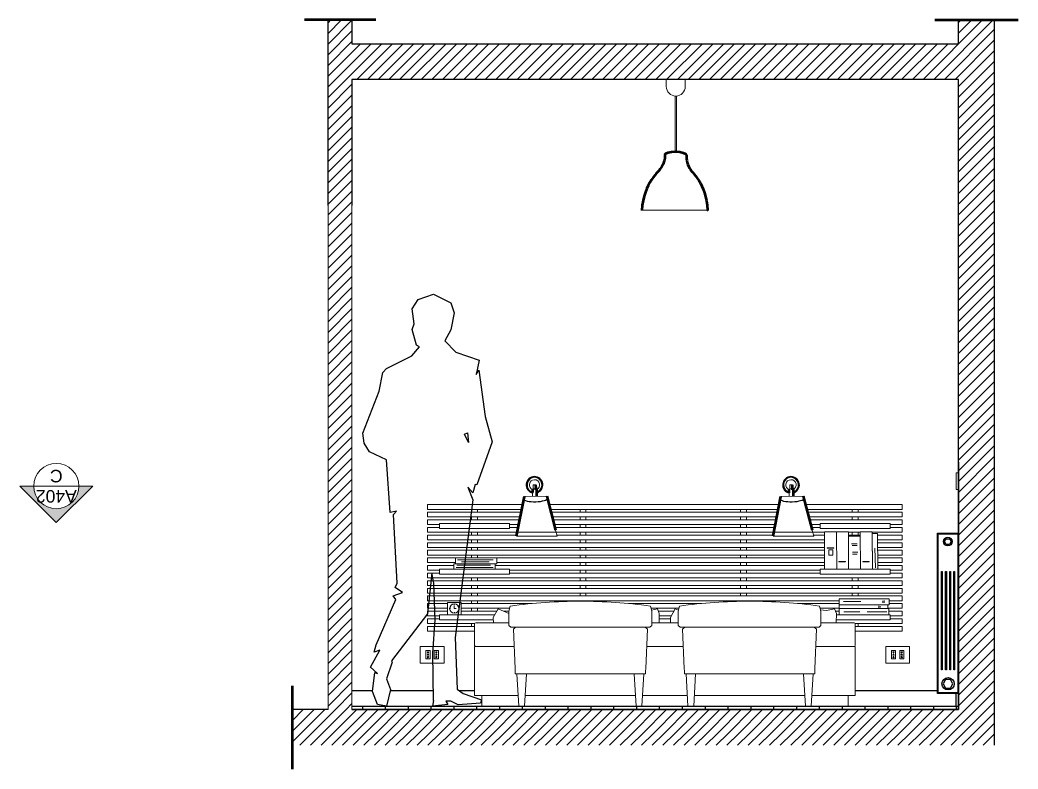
# Model space of a CAD drawing. Header units: millimetres. Extents: x 702 to 6186, y 329 to 3278.
# Drawn here: x 2519.9 to 2939.5, y 1580.3 to 1895.3 of the extents above; entities that cross this region are included whole.
import ezdxf
from ezdxf.enums import TextEntityAlignment as Align

# ---------------------------------------------------------------- set-up
doc = ezdxf.new("R2010")
doc.units = ezdxf.units.MM
for name, color, linetype, lineweight in [('A-FURN', 8, 'Continuous', 18), ('A-PRSP-1', 7, 'Continuous', 40), ('A-WALL-FULL', 7, 'Continuous', 35), ('A-WALL-FULL-EXTR', 7, 'Continuous', 35)]:
    doc.layers.add(name, color=color, linetype=linetype, lineweight=lineweight)
doc.layers.add('particolari', color=6, linetype='Continuous')
doc.layers.add('persone', color=81, linetype='Continuous')
doc.styles.get("Standard").update_dxf_attribs({"font": 'arial.ttf'})

# ---------------------------------------------------------------- blocks, each defined once
blk = doc.blocks.new('SYMBOL')
at = {"layer": 'A-PRSP-1', "linetype": 'Continuous', "lineweight": 20}
h = blk.add_hatch(color=256, dxfattribs=at)
h.dxf.hatch_style = 1
h.paths.add_polyline_path([(11.2063, 4.9481), (11.316, 4.9481, -1), (11.678, 4.9481), (11.7877, 4.9481), (11.497, 5.2405)])
at = {"linetype": 'Continuous', "lineweight": 20}
blk.add_line((11.316, 4.9481), (11.678, 4.9481), dxfattribs=at)
at = {"layer": 'A-PRSP-1', "linetype": 'Continuous', "lineweight": 20}
for p, q in [((11.2063, 4.9481), (11.497, 5.2405)), ((11.7877, 4.9481), (11.497, 5.2405)), ((11.316, 4.9481), (11.2063, 4.9481)), ((11.678, 4.9481), (11.7877, 4.9481))]:
    blk.add_line(p, q, dxfattribs=at)
blk.add_circle((11.497, 4.9481), 0.181, dxfattribs=at)
at = {"linetype": 'Continuous', "lineweight": 20}
for tag, p in [('TAVOLA', (11.497, 5.08)), ('SEZIONE', (11.497, 4.9181))]:
    blk.add_attdef(tag, text='', height=0.1, dxfattribs=at).set_placement(p, align=Align.TOP_CENTER)

msp = doc.modelspace()

# ---------------------------------------------------------------- linework, layer by layer
at = {"color": 1, "lineweight": 50}
for p, q in [((2669.53, 1895.26), (2639.53, 1895.26)), ((2904.53, 1895.26), (2939.53, 1895.26)), ((2634.53, 1580.26), (2634.53, 1615.26))]:
    msp.add_line(p, q, dxfattribs=at)
at = {"color": 5}
for p, q in [((2649.53, 1859.26), (2649.53, 1895.26)), ((2659.53, 1895.26), (2659.53, 1885.26)), ((2914.53, 1885.26), (2914.53, 1895.26)), ((2929.53, 1895.26), (2929.53, 1595.26)), ((2659.53, 1885.26), (2914.53, 1885.26)), ((2914.53, 1870.26), (2659.53, 1870.26)), ((2659.53, 1870.26), (2659.53, 1817.25)), ((2914.53, 1709.26), (2914.53, 1870.26)), ((2649.53, 1817.25), (2649.53, 1859.26)), ((2639.53, 1605.26), (2634.53, 1605.26)), ((2649.53, 1605.26), (2639.53, 1605.26)), ((2929.53, 1595.26), (2929.53, 1590.26))]:
    msp.add_line(p, q, dxfattribs=at)
at = {"color": 175, "linetype": 'Continuous'}
for p, q in [((2649.53, 1894.11), (2650.68, 1895.26)), ((2649.53, 1889.62), (2655.17, 1895.26)), ((2649.53, 1885.13), (2659.53, 1895.13)), ((2899.58, 1870.26), (2924.58, 1895.26)), ((2904.07, 1870.26), (2929.07, 1895.26)), ((2914.53, 1894.19), (2915.6, 1895.26)), ((2914.53, 1889.7), (2920.09, 1895.26)), ((2649.53, 1880.64), (2659.53, 1890.64)), ((2908.56, 1870.26), (2929.53, 1891.23)), ((2649.53, 1876.15), (2659.53, 1886.15)), ((2649.53, 1871.66), (2663.13, 1885.26)), ((2649.53, 1867.17), (2667.62, 1885.26)), ((2649.53, 1862.68), (2672.11, 1885.26)), ((2661.6, 1870.26), (2676.6, 1885.26)), ((2666.09, 1870.26), (2681.09, 1885.26)), ((2670.58, 1870.26), (2685.58, 1885.26)), ((2675.07, 1870.26), (2690.07, 1885.26)), ((2679.56, 1870.26), (2694.56, 1885.26)), ((2684.05, 1870.26), (2699.05, 1885.26)), ((2688.54, 1870.26), (2703.54, 1885.26)), ((2693.03, 1870.26), (2708.03, 1885.26)), ((2697.52, 1870.26), (2712.52, 1885.26)), ((2702.01, 1870.26), (2717.01, 1885.26)), ((2706.5, 1870.26), (2721.5, 1885.26)), ((2710.99, 1870.26), (2725.99, 1885.26)), ((2715.48, 1870.26), (2730.48, 1885.26)), ((2719.97, 1870.26), (2734.97, 1885.26)), ((2724.46, 1870.26), (2739.46, 1885.26)), ((2728.95, 1870.26), (2743.95, 1885.26)), ((2733.44, 1870.26), (2748.44, 1885.26)), ((2737.93, 1870.26), (2752.93, 1885.26)), ((2742.42, 1870.26), (2757.42, 1885.26)), ((2746.91, 1870.26), (2761.91, 1885.26)), ((2751.4, 1870.26), (2766.4, 1885.26)), ((2755.89, 1870.26), (2770.89, 1885.26)), ((2760.38, 1870.26), (2775.38, 1885.26)), ((2764.87, 1870.26), (2779.87, 1885.26)), ((2769.36, 1870.26), (2784.36, 1885.26)), ((2773.85, 1870.26), (2788.85, 1885.26)), ((2778.34, 1870.26), (2793.34, 1885.26)), ((2782.83, 1870.26), (2797.83, 1885.26)), ((2787.32, 1870.26), (2802.32, 1885.26)), ((2791.81, 1870.26), (2806.81, 1885.26)), ((2796.3, 1870.26), (2811.3, 1885.26)), ((2800.79, 1870.26), (2815.79, 1885.26)), ((2805.28, 1870.26), (2820.28, 1885.26)), ((2809.77, 1870.26), (2824.77, 1885.26)), ((2814.27, 1870.26), (2829.27, 1885.26)), ((2818.76, 1870.26), (2833.76, 1885.26)), ((2823.25, 1870.26), (2838.25, 1885.26)), ((2827.74, 1870.26), (2842.74, 1885.26)), ((2832.23, 1870.26), (2847.23, 1885.26)), ((2836.72, 1870.26), (2851.72, 1885.26)), ((2841.21, 1870.26), (2856.21, 1885.26)), ((2845.7, 1870.26), (2860.7, 1885.26)), ((2850.19, 1870.26), (2865.19, 1885.26)), ((2854.68, 1870.26), (2869.68, 1885.26)), ((2859.17, 1870.26), (2874.17, 1885.26)), ((2863.66, 1870.26), (2878.66, 1885.26)), ((2868.15, 1870.26), (2883.15, 1885.26)), ((2872.64, 1870.26), (2887.64, 1885.26)), ((2877.13, 1870.26), (2892.13, 1885.26)), ((2881.62, 1870.26), (2896.62, 1885.26)), ((2886.11, 1870.26), (2901.11, 1885.26)), ((2890.6, 1870.26), (2905.6, 1885.26)), ((2895.09, 1870.26), (2910.09, 1885.26)), ((2913.05, 1870.26), (2929.53, 1886.74)), ((2914.53, 1867.25), (2929.53, 1882.25)), ((2914.53, 1862.76), (2929.53, 1877.76)), ((2914.53, 1858.27), (2929.53, 1873.27)), ((2649.53, 1858.19), (2659.53, 1868.19)), ((2914.53, 1853.78), (2929.53, 1868.78)), ((2649.53, 1853.7), (2659.53, 1863.7)), ((2914.53, 1849.29), (2929.53, 1864.29)), ((2649.53, 1849.21), (2659.53, 1859.21)), ((2914.53, 1844.8), (2929.53, 1859.8)), ((2649.53, 1844.71), (2659.53, 1854.71)), ((2914.53, 1840.31), (2929.53, 1855.31)), ((2914.53, 1835.82), (2929.53, 1850.82)), ((2649.53, 1840.22), (2659.53, 1850.22)), ((2914.53, 1831.33), (2929.53, 1846.33)), ((2649.53, 1835.73), (2659.53, 1845.73)), ((2649.53, 1831.24), (2659.53, 1841.24)), ((2914.53, 1826.84), (2929.53, 1841.84)), ((2649.53, 1826.75), (2659.53, 1836.75)), ((2914.53, 1822.35), (2929.53, 1837.35)), ((2649.53, 1822.26), (2659.53, 1832.26)), ((2914.53, 1817.86), (2929.53, 1832.86)), ((2649.53, 1817.77), (2659.53, 1827.77)), ((2914.53, 1813.37), (2929.53, 1828.37)), ((2649.53, 1813.28), (2659.53, 1823.28)), ((2914.53, 1808.88), (2929.53, 1823.88)), ((2649.53, 1808.79), (2659.53, 1818.79)), ((2914.53, 1804.39), (2929.53, 1819.39)), ((2649.53, 1804.3), (2659.53, 1814.3)), ((2914.53, 1799.9), (2929.53, 1814.9)), ((2649.53, 1799.81), (2659.53, 1809.81)), ((2914.53, 1795.41), (2929.53, 1810.41)), ((2649.53, 1795.32), (2659.53, 1805.32)), ((2914.53, 1790.92), (2929.53, 1805.92)), ((2649.53, 1790.83), (2659.53, 1800.83)), ((2914.53, 1786.43), (2929.53, 1801.43)), ((2649.53, 1786.34), (2659.53, 1796.34)), ((2914.53, 1781.94), (2929.53, 1796.94)), ((2649.53, 1781.85), (2659.53, 1791.85)), ((2914.53, 1777.45), (2929.53, 1792.45)), ((2914.53, 1772.96), (2929.53, 1787.96)), ((2649.53, 1777.36), (2659.53, 1787.36)), ((2914.53, 1768.47), (2929.53, 1783.47)), ((2649.53, 1772.87), (2659.53, 1782.87)), ((2649.53, 1768.38), (2659.53, 1778.38)), ((2914.53, 1763.98), (2929.53, 1778.98)), ((2649.53, 1763.89), (2659.53, 1773.89)), ((2914.53, 1759.48), (2929.53, 1774.48)), ((2649.53, 1759.4), (2659.53, 1769.4)), ((2914.53, 1754.99), (2929.53, 1769.99)), ((2649.53, 1754.91), (2659.53, 1764.91)), ((2914.53, 1750.5), (2929.53, 1765.5)), ((2649.53, 1750.42), (2659.53, 1760.42)), ((2914.53, 1746.01), (2929.53, 1761.01)), ((2649.53, 1745.93), (2659.53, 1755.93)), ((2914.53, 1741.52), (2929.53, 1756.52)), ((2649.53, 1741.44), (2659.53, 1751.44)), ((2914.53, 1737.03), (2929.53, 1752.03)), ((2649.53, 1736.95), (2659.53, 1746.95)), ((2914.53, 1732.54), (2929.53, 1747.54)), ((2649.53, 1732.46), (2659.53, 1742.46)), ((2914.53, 1728.05), (2929.53, 1743.05)), ((2649.53, 1727.97), (2659.53, 1737.97)), ((2914.53, 1723.56), (2929.53, 1738.56)), ((2649.53, 1723.48), (2659.53, 1733.48)), ((2914.53, 1719.07), (2929.53, 1734.07)), ((2649.53, 1718.99), (2659.53, 1728.99)), ((2914.53, 1714.58), (2929.53, 1729.58)), ((2649.53, 1714.5), (2659.53, 1724.5)), ((2914.53, 1710.09), (2929.53, 1725.09)), ((2914.53, 1705.6), (2929.53, 1720.6)), ((2649.53, 1710.01), (2659.53, 1720.01)), ((2914.53, 1701.11), (2929.53, 1716.11)), ((2649.53, 1705.52), (2659.53, 1715.52)), ((2649.53, 1701.03), (2659.53, 1711.03)), ((2914.53, 1696.62), (2929.53, 1711.62)), ((2649.53, 1696.54), (2659.53, 1706.54)), ((2914.53, 1692.13), (2929.53, 1707.13)), ((2649.53, 1692.05), (2659.53, 1702.05)), ((2914.53, 1687.64), (2929.53, 1702.64)), ((2649.53, 1687.56), (2659.53, 1697.56)), ((2914.53, 1683.15), (2929.53, 1698.15)), ((2649.53, 1683.07), (2659.53, 1693.07)), ((2914.53, 1678.66), (2929.53, 1693.66)), ((2649.53, 1678.58), (2659.53, 1688.58)), ((2914.53, 1674.17), (2929.53, 1689.17)), ((2649.53, 1674.09), (2659.53, 1684.09)), ((2914.53, 1669.68), (2929.53, 1684.68)), ((2649.53, 1669.6), (2659.53, 1679.6)), ((2914.53, 1665.19), (2929.53, 1680.19)), ((2649.53, 1665.11), (2659.53, 1675.11)), ((2914.53, 1660.7), (2929.53, 1675.7)), ((2649.53, 1660.62), (2659.53, 1670.62)), ((2914.53, 1656.21), (2929.53, 1671.21)), ((2649.53, 1656.13), (2659.53, 1666.13)), ((2914.53, 1651.72), (2929.53, 1666.72)), ((2649.53, 1651.64), (2659.53, 1661.64)), ((2914.53, 1647.23), (2929.53, 1662.23)), ((2914.53, 1642.74), (2929.53, 1657.74)), ((2649.53, 1647.15), (2659.53, 1657.15)), ((2914.53, 1638.25), (2929.53, 1653.25)), ((2649.53, 1642.66), (2659.53, 1652.66)), ((2649.53, 1638.17), (2659.53, 1648.17)), ((2914.53, 1633.76), (2929.53, 1648.76)), ((2649.53, 1633.68), (2659.53, 1643.68)), ((2914.53, 1629.27), (2929.53, 1644.27)), ((2649.53, 1629.19), (2659.53, 1639.19)), ((2914.53, 1624.78), (2929.53, 1639.78)), ((2649.53, 1624.7), (2659.53, 1634.7)), ((2914.53, 1620.29), (2929.53, 1635.29)), ((2649.53, 1620.21), (2659.53, 1630.21)), ((2914.53, 1615.8), (2929.53, 1630.8)), ((2649.53, 1615.72), (2659.53, 1625.72)), ((2914.53, 1611.31), (2929.53, 1626.31)), ((2649.53, 1611.23), (2659.53, 1621.23)), ((2914.53, 1606.82), (2929.53, 1621.82)), ((2649.53, 1606.75), (2659.53, 1616.74)), ((2902.46, 1590.26), (2929.53, 1617.33)), ((2652.54, 1605.26), (2659.53, 1612.25)), ((2906.95, 1590.26), (2929.53, 1612.84)), ((2657.03, 1605.26), (2659.53, 1607.76)), ((2911.44, 1590.26), (2929.53, 1608.35)), ((2634.53, 1591.74), (2648.05, 1605.26)), ((2634.53, 1596.23), (2643.56, 1605.26)), ((2634.53, 1600.72), (2639.07, 1605.26)), ((2642.98, 1591.21), (2657.03, 1605.26)), ((2649.53, 1602.25), (2652.54, 1605.26)), ((2649.53, 1597.76), (2657.03, 1605.26)), ((2651.52, 1595.26), (2661.52, 1605.26)), ((2656.01, 1595.26), (2666.01, 1605.26)), ((2660.5, 1595.26), (2670.5, 1605.26)), ((2664.99, 1595.26), (2674.99, 1605.26)), ((2669.48, 1595.26), (2679.48, 1605.26)), ((2673.97, 1595.26), (2683.97, 1605.26)), ((2678.46, 1595.26), (2688.46, 1605.26)), ((2682.95, 1595.26), (2692.95, 1605.26)), ((2687.44, 1595.26), (2697.44, 1605.26)), ((2691.93, 1595.26), (2701.93, 1605.26)), ((2696.42, 1595.26), (2706.42, 1605.26)), ((2700.91, 1595.26), (2710.91, 1605.26)), ((2705.4, 1595.26), (2715.4, 1605.26)), ((2709.89, 1595.26), (2719.89, 1605.26)), ((2714.38, 1595.26), (2724.38, 1605.26)), ((2718.87, 1595.26), (2728.87, 1605.26)), ((2723.36, 1595.26), (2733.36, 1605.26)), ((2727.85, 1595.26), (2737.85, 1605.26)), ((2732.34, 1595.26), (2742.34, 1605.26)), ((2736.83, 1595.26), (2746.83, 1605.26)), ((2741.32, 1595.26), (2751.32, 1605.26)), ((2745.81, 1595.26), (2755.81, 1605.26)), ((2750.3, 1595.26), (2760.3, 1605.26)), ((2754.79, 1595.26), (2764.79, 1605.26)), ((2759.28, 1595.26), (2769.28, 1605.26)), ((2763.77, 1595.26), (2773.77, 1605.26)), ((2768.26, 1595.26), (2778.26, 1605.26)), ((2772.75, 1595.26), (2782.75, 1605.26)), ((2777.24, 1595.26), (2787.24, 1605.26)), ((2781.73, 1595.26), (2791.73, 1605.26)), ((2786.22, 1595.26), (2796.22, 1605.26)), ((2790.71, 1595.26), (2800.71, 1605.26)), ((2795.2, 1595.26), (2805.2, 1605.26)), ((2799.69, 1595.26), (2809.69, 1605.26)), ((2804.18, 1595.26), (2814.18, 1605.26)), ((2808.67, 1595.26), (2818.67, 1605.26)), ((2813.16, 1595.26), (2823.16, 1605.26)), ((2817.65, 1595.26), (2827.65, 1605.26)), ((2822.14, 1595.26), (2832.14, 1605.26)), ((2826.63, 1595.26), (2836.63, 1605.26)), ((2831.12, 1595.26), (2841.12, 1605.26)), ((2835.61, 1595.26), (2845.61, 1605.26)), ((2840.1, 1595.26), (2850.1, 1605.26)), ((2844.59, 1595.26), (2854.59, 1605.26)), ((2849.08, 1595.26), (2859.08, 1605.26)), ((2853.57, 1595.26), (2863.57, 1605.26)), ((2858.06, 1595.26), (2868.06, 1605.26)), ((2862.55, 1595.26), (2872.55, 1605.26)), ((2867.04, 1595.26), (2877.04, 1605.26)), ((2871.53, 1595.26), (2881.53, 1605.26)), ((2876.02, 1595.26), (2886.02, 1605.26)), ((2880.51, 1595.26), (2890.51, 1605.26)), ((2885, 1595.26), (2895, 1605.26)), ((2889.5, 1595.26), (2899.5, 1605.26)), ((2893.99, 1595.26), (2903.99, 1605.26)), ((2898.48, 1595.26), (2908.48, 1605.26)), ((2902.97, 1595.26), (2912.97, 1605.26)), ((2915.93, 1590.26), (2929.53, 1603.86)), ((2637.54, 1590.26), (2649.53, 1602.25)), ((2920.42, 1590.26), (2929.53, 1599.37)), ((2642.03, 1590.26), (2649.53, 1597.76)), ((2646.52, 1590.26), (2651.52, 1595.26)), ((2651.01, 1590.26), (2656.01, 1595.26)), ((2655.5, 1590.26), (2660.5, 1595.26)), ((2659.99, 1590.26), (2664.99, 1595.26)), ((2664.48, 1590.26), (2669.48, 1595.26)), ((2668.97, 1590.26), (2673.97, 1595.26)), ((2673.46, 1590.26), (2678.46, 1595.26)), ((2677.95, 1590.26), (2682.95, 1595.26)), ((2682.44, 1590.26), (2687.44, 1595.26)), ((2686.93, 1590.26), (2691.93, 1595.26)), ((2691.42, 1590.26), (2696.42, 1595.26)), ((2695.91, 1590.26), (2700.91, 1595.26)), ((2700.4, 1590.26), (2705.4, 1595.26)), ((2704.89, 1590.26), (2709.89, 1595.26)), ((2709.38, 1590.26), (2714.38, 1595.26)), ((2713.87, 1590.26), (2718.87, 1595.26)), ((2718.36, 1590.26), (2723.36, 1595.26)), ((2722.85, 1590.26), (2727.85, 1595.26)), ((2727.34, 1590.26), (2732.34, 1595.26)), ((2731.83, 1590.26), (2736.83, 1595.26)), ((2736.32, 1590.26), (2741.32, 1595.26)), ((2740.81, 1590.26), (2745.81, 1595.26)), ((2745.3, 1590.26), (2750.3, 1595.26)), ((2749.79, 1590.26), (2754.79, 1595.26)), ((2754.28, 1590.26), (2759.28, 1595.26)), ((2758.77, 1590.26), (2763.77, 1595.26)), ((2763.26, 1590.26), (2768.26, 1595.26)), ((2767.75, 1590.26), (2772.75, 1595.26)), ((2772.24, 1590.26), (2777.24, 1595.26)), ((2776.73, 1590.26), (2781.73, 1595.26)), ((2781.22, 1590.26), (2786.22, 1595.26)), ((2785.71, 1590.26), (2790.71, 1595.26)), ((2790.2, 1590.26), (2795.2, 1595.26)), ((2794.69, 1590.26), (2799.69, 1595.26)), ((2799.18, 1590.26), (2804.18, 1595.26)), ((2803.67, 1590.26), (2808.67, 1595.26)), ((2808.16, 1590.26), (2813.16, 1595.26)), ((2812.65, 1590.26), (2817.65, 1595.26)), ((2817.14, 1590.26), (2822.14, 1595.26)), ((2821.63, 1590.26), (2826.63, 1595.26)), ((2826.12, 1590.26), (2831.12, 1595.26)), ((2830.61, 1590.26), (2835.61, 1595.26)), ((2835.1, 1590.26), (2840.1, 1595.26)), ((2839.59, 1590.26), (2844.59, 1595.26)), ((2844.08, 1590.26), (2849.08, 1595.26)), ((2848.57, 1590.26), (2853.57, 1595.26)), ((2853.06, 1590.26), (2858.06, 1595.26)), ((2857.55, 1590.26), (2862.55, 1595.26)), ((2862.04, 1590.26), (2867.04, 1595.26)), ((2866.53, 1590.26), (2871.53, 1595.26)), ((2871.02, 1590.26), (2876.02, 1595.26)), ((2875.51, 1590.26), (2880.51, 1595.26)), ((2880, 1590.26), (2885, 1595.26)), ((2884.5, 1590.26), (2889.5, 1595.26)), ((2888.99, 1590.26), (2893.99, 1595.26)), ((2893.48, 1590.26), (2898.48, 1595.26)), ((2897.97, 1590.26), (2902.97, 1595.26)), ((2924.91, 1590.26), (2929.53, 1594.88))]:
    msp.add_line(p, q, dxfattribs=at)
at = {"color": 3}
for p, q in [((2659.53, 1613.25), (2668.26, 1613.25)), ((2675.61, 1613.25), (2693.7, 1613.25)), ((2704.57, 1613.25), (2711.09, 1613.25)), ((2871.09, 1613.25), (2905.69, 1613.25)), ((2913.53, 1606.75), (2913.53, 1612.04)), ((2659.53, 1606.75), (2914.53, 1606.75))]:
    msp.add_line(p, q, dxfattribs=at)
at = {"layer": 'A-FURN'}
for p, q in [((2791.64, 1870.26), (2791.64, 1867.26)), ((2799.64, 1870.26), (2799.64, 1867.26)), ((2795.35, 1839.96), (2795.35, 1863.27)), ((2795.93, 1839.94), (2795.93, 1863.27)), ((2781.33, 1815.21), (2808.96, 1815.21)), ((2913.53, 1697.85), (2913.53, 1704.85)), ((2735.75, 1699.76), (2735.76, 1698.06)), ((2735.75, 1699.76), (2736.82, 1699.76)), ((2735.75, 1699.76), (2736.25, 1699.76)), ((2843.59, 1699.76), (2843.61, 1698.06)), ((2843.59, 1699.76), (2844.67, 1699.76)), ((2843.59, 1699.76), (2844.09, 1699.76)), ((2735.48, 1696.41), (2735.48, 1694.89)), ((2843.33, 1696.41), (2843.33, 1694.89)), ((2914.53, 1697.85), (2913.53, 1697.85)), ((2691.31, 1689.45), (2691.31, 1691.45)), ((2691.31, 1691.45), (2731.31, 1691.45)), ((2731.31, 1691.45), (2691.31, 1691.45)), ((2741.38, 1694.99), (2731.98, 1694.83)), ((2839.16, 1691.45), (2742.3, 1691.45)), ((2849.22, 1694.99), (2839.83, 1694.83)), ((2890.79, 1691.45), (2850.15, 1691.45)), ((2890.79, 1689.45), (2890.79, 1691.45)), ((2691.31, 1689.45), (2730.92, 1689.45)), ((2691.31, 1686.25), (2691.31, 1688.25)), ((2709.81, 1689.45), (2709.81, 1688.25)), ((2712.31, 1689.45), (2712.31, 1688.25)), ((2742.83, 1689.45), (2838.77, 1689.45)), ((2755.4, 1689.45), (2755.4, 1688.25)), ((2757.9, 1689.45), (2757.9, 1688.25)), ((2822.9, 1689.45), (2822.9, 1688.25)), ((2825.4, 1689.45), (2825.4, 1688.25)), ((2850.67, 1689.45), (2870.4, 1689.45)), ((2869.79, 1689.45), (2869.79, 1688.25)), ((2870.4, 1689.45), (2890.79, 1689.45)), ((2872.29, 1689.45), (2872.29, 1688.25)), ((2691.31, 1685.05), (2691.31, 1683.05)), ((2691.31, 1683.05), (2696.31, 1683.05)), ((2709.81, 1686.25), (2709.81, 1685.05)), ((2712.31, 1686.25), (2712.31, 1685.05)), ((2755.4, 1686.25), (2755.4, 1685.05)), ((2755.4, 1683.05), (2755.4, 1681.85)), ((2757.9, 1686.25), (2757.9, 1685.05)), ((2757.9, 1683.05), (2757.9, 1681.85)), ((2822.9, 1686.25), (2822.9, 1685.05)), ((2822.9, 1683.05), (2822.9, 1681.85)), ((2825.4, 1686.25), (2825.4, 1685.05)), ((2825.4, 1683.05), (2825.4, 1681.85)), ((2869.79, 1686.25), (2869.79, 1685.05)), ((2872.29, 1686.25), (2872.29, 1685.05)), ((2890.79, 1683.05), (2885.79, 1683.05)), ((2691.31, 1681.85), (2691.31, 1679.85)), ((2691.31, 1681.85), (2696.31, 1681.85)), ((2691.31, 1676.65), (2691.31, 1678.65)), ((2709.81, 1679.85), (2709.81, 1678.65)), ((2712.31, 1679.85), (2712.31, 1678.65)), ((2745.33, 1679.89), (2729.04, 1679.89)), ((2745.11, 1680.73), (2745.78, 1678.25)), ((2755.4, 1679.85), (2755.4, 1678.65)), ((2757.9, 1679.85), (2757.9, 1678.65)), ((2822.9, 1679.85), (2822.9, 1678.65)), ((2825.4, 1679.85), (2825.4, 1678.65)), ((2853.18, 1679.89), (2836.89, 1679.89)), ((2852.95, 1680.73), (2853.63, 1678.25)), ((2858.21, 1680.05), (2858.21, 1664.25)), ((2858.21, 1680.05), (2868.19, 1680.05)), ((2863.21, 1680.05), (2863.33, 1664.25)), ((2863.21, 1680.05), (2863.33, 1664.25)), ((2868.19, 1680.05), (2868.32, 1664.25)), ((2868.2, 1680.05), (2868.32, 1664.25)), ((2869.79, 1679.85), (2869.79, 1678.65)), ((2872.29, 1679.85), (2872.29, 1678.65)), ((2873.18, 1680.05), (2873.31, 1664.25)), ((2873.18, 1680.05), (2873.31, 1664.25)), ((2873.18, 1680.05), (2878.17, 1680.05)), ((2878.16, 1679.35), (2878.29, 1664.25)), ((2878.16, 1679.35), (2880.48, 1679.35)), ((2878.17, 1680.05), (2878.29, 1664.25)), ((2880.63, 1664.25), (2880.48, 1679.35)), ((2890.79, 1681.85), (2885.79, 1681.85)), ((2691.31, 1673.45), (2691.31, 1675.45)), ((2709.81, 1676.65), (2709.81, 1675.45)), ((2712.31, 1676.65), (2712.31, 1675.45)), ((2712.31, 1675.45), (2712.31, 1675.45)), ((2745.78, 1678.25), (2728.72, 1678.25)), ((2755.4, 1676.65), (2755.4, 1675.45)), ((2757.9, 1676.65), (2757.9, 1675.45)), ((2822.9, 1676.65), (2822.9, 1675.45)), ((2825.4, 1676.65), (2825.4, 1675.45)), ((2853.63, 1678.25), (2836.56, 1678.25)), ((2868.21, 1678.12), (2873.2, 1678.12)), ((2869.57, 1674.91), (2871.83, 1674.91)), ((2869.73, 1674.24), (2871.91, 1674.24)), ((2691.31, 1670.25), (2691.31, 1672.25)), ((2709.81, 1673.45), (2709.81, 1672.25)), ((2709.81, 1670.25), (2709.81, 1669.05)), ((2712.31, 1673.45), (2712.31, 1672.25)), ((2712.32, 1670.25), (2712.32, 1669.05)), ((2755.4, 1673.45), (2755.4, 1672.25)), ((2755.4, 1670.25), (2755.4, 1669.05)), ((2757.9, 1673.45), (2757.9, 1672.25)), ((2757.9, 1670.25), (2757.9, 1669.05)), ((2822.9, 1673.45), (2822.9, 1672.25)), ((2822.9, 1670.25), (2822.9, 1669.05)), ((2825.4, 1673.45), (2825.4, 1672.25)), ((2825.4, 1670.25), (2825.4, 1669.05)), ((2869.9, 1670.57), (2871.84, 1670.57)), ((2869.96, 1671.46), (2872.16, 1671.46)), ((2879.56, 1664.88), (2879.39, 1673.18)), ((2691.31, 1667.05), (2691.31, 1669.05)), ((2691.31, 1665.85), (2691.31, 1663.85)), ((2702.37, 1666.56), (2702.32, 1664.25)), ((2719.71, 1666.56), (2702.37, 1666.56)), ((2703.08, 1669.05), (2703.03, 1666.56)), ((2703.03, 1666.56), (2720.36, 1666.56)), ((2703.67, 1666.06), (2717.71, 1666.06)), ((2703.86, 1668.2), (2718.88, 1668.2)), ((2705.62, 1667.42), (2717.13, 1667.42)), ((2719.65, 1664.25), (2719.71, 1666.56)), ((2720.36, 1666.56), (2720.42, 1669.05)), ((2755.4, 1667.05), (2755.4, 1665.85)), ((2757.9, 1667.05), (2757.9, 1665.85)), ((2822.9, 1667.05), (2822.9, 1665.85)), ((2825.4, 1667.05), (2825.4, 1665.85)), ((2691.31, 1663.85), (2696.31, 1663.85)), ((2691.31, 1662.65), (2691.31, 1660.65)), ((2691.31, 1662.65), (2696.31, 1662.65)), ((2703.28, 1665.08), (2718.88, 1665.08)), ((2755.4, 1663.85), (2755.4, 1662.65)), ((2757.9, 1663.85), (2757.9, 1662.65)), ((2822.9, 1663.85), (2822.9, 1662.65)), ((2825.4, 1663.85), (2825.4, 1662.65)), ((2890.79, 1663.85), (2885.79, 1663.85)), ((2890.79, 1662.65), (2885.79, 1662.65)), ((2890.79, 1659.45), (2691.31, 1659.45)), ((2691.31, 1657.45), (2691.31, 1659.45)), ((2691.31, 1657.45), (2870.4, 1657.45)), ((2709.81, 1660.65), (2709.81, 1659.45)), ((2709.81, 1657.45), (2709.81, 1656.25)), ((2712.31, 1660.65), (2712.31, 1659.45)), ((2712.31, 1657.45), (2712.31, 1656.25)), ((2755.4, 1660.65), (2755.4, 1659.45)), ((2755.4, 1657.45), (2755.4, 1656.25)), ((2757.9, 1660.65), (2757.9, 1659.45)), ((2757.9, 1657.45), (2757.9, 1656.25)), ((2822.9, 1660.65), (2822.9, 1659.45)), ((2822.9, 1657.45), (2822.9, 1656.25)), ((2825.4, 1660.65), (2825.4, 1659.45)), ((2825.4, 1657.45), (2825.4, 1656.25)), ((2869.79, 1660.65), (2869.79, 1659.45)), ((2869.79, 1657.45), (2869.79, 1656.25)), ((2870.4, 1657.45), (2890.79, 1657.45)), ((2872.29, 1660.65), (2872.29, 1659.45)), ((2872.29, 1657.45), (2872.29, 1656.25)), ((2890.79, 1657.45), (2890.79, 1659.45)), ((2890.79, 1656.25), (2691.31, 1656.25)), ((2691.31, 1654.25), (2691.31, 1656.25)), ((2691.31, 1654.25), (2870.4, 1654.25)), ((2709.81, 1654.25), (2709.81, 1653.05)), ((2712.31, 1654.25), (2712.31, 1653.05)), ((2755.4, 1654.25), (2755.4, 1653.05)), ((2757.9, 1654.25), (2757.9, 1653.26)), ((2822.9, 1654.25), (2822.9, 1653.05)), ((2825.4, 1654.25), (2825.4, 1654.25)), ((2825.4, 1654.25), (2825.4, 1653.05)), ((2869.79, 1654.25), (2869.79, 1653.05)), ((2870.4, 1654.25), (2890.79, 1654.25)), ((2872.29, 1654.25), (2872.29, 1653.05)), ((2890.79, 1654.25), (2890.79, 1656.25)), ((2890.79, 1653.05), (2691.31, 1653.05)), ((2691.31, 1651.05), (2691.31, 1653.05)), ((2691.31, 1651.05), (2864.36, 1651.05)), ((2691.31, 1647.85), (2691.31, 1649.85)), ((2699.61, 1649.85), (2691.31, 1649.85)), ((2705.43, 1650.29), (2699.61, 1650.29)), ((2699.61, 1650.29), (2699.61, 1645.05)), ((2702.54, 1649.48), (2702.54, 1649.22)), ((2705.43, 1645.05), (2705.43, 1650.29)), ((2735.33, 1649.85), (2705.43, 1649.85)), ((2709.81, 1651.05), (2709.81, 1649.85)), ((2712.31, 1651.05), (2712.31, 1649.85)), ((2755.4, 1651.05), (2755.4, 1650.85)), ((2757.9, 1651.05), (2757.9, 1650.82)), ((2806.47, 1649.85), (2775.72, 1649.85)), ((2822.9, 1651.05), (2822.9, 1650.79)), ((2825.4, 1651.05), (2825.4, 1650.84)), ((2864.36, 1649.85), (2846.85, 1649.85)), ((2866.22, 1650.75), (2873.4, 1650.75)), ((2882.66, 1651.03), (2882.66, 1650.18)), ((2883.23, 1651.13), (2883.23, 1650.18)), ((2885.31, 1651.05), (2890.79, 1651.05)), ((2890.79, 1649.85), (2885.31, 1649.85)), ((2890.79, 1651.05), (2890.79, 1653.05)), ((2890.79, 1647.85), (2890.79, 1649.85)), ((2691.31, 1647.85), (2699.61, 1647.85)), ((2691.31, 1646.65), (2691.31, 1644.65)), ((2699.61, 1646.65), (2691.31, 1646.65)), ((2700.83, 1647.9), (2701.07, 1647.9)), ((2702.54, 1647.73), (2702.54, 1648.83)), ((2702.54, 1647.73), (2703.38, 1647.73)), ((2702.56, 1646.19), (2702.56, 1645.93)), ((2704.12, 1648.39), (2704.36, 1648.39)), ((2705.43, 1647.85), (2725.83, 1647.85)), ((2720.41, 1646.65), (2705.43, 1646.65)), ((2709.81, 1647.85), (2709.81, 1646.65)), ((2712.31, 1647.85), (2712.31, 1646.65)), ((2720.99, 1647.69), (2718.94, 1644)), ((2725.51, 1645.64), (2720.99, 1647.69)), ((2725.53, 1646.68), (2723.29, 1646.65)), ((2725.53, 1646.68), (2725.53, 1640.68)), ((2785.22, 1647.85), (2796.97, 1647.85)), ((2787.91, 1647.69), (2785.42, 1647.07)), ((2785.53, 1646.68), (2785.53, 1640.68)), ((2787.91, 1647.69), (2788.73, 1645.64)), ((2794.86, 1646.65), (2788.32, 1646.65)), ((2788.73, 1645.64), (2788.65, 1641.8)), ((2795.44, 1647.69), (2793.38, 1644)), ((2796.77, 1647.08), (2795.44, 1647.69)), ((2796.66, 1646.68), (2796.66, 1640.68)), ((2856.35, 1647.85), (2864.36, 1647.85)), ((2859.07, 1646.87), (2856.54, 1647.16)), ((2856.66, 1646.68), (2856.66, 1640.68)), ((2862.35, 1647.69), (2859.07, 1646.87)), ((2862.35, 1647.69), (2863.17, 1645.64)), ((2864.36, 1646.65), (2862.77, 1646.65)), ((2863.17, 1645.64), (2863.09, 1641.8)), ((2866.31, 1646.4), (2872.97, 1646.4)), ((2876.04, 1646.33), (2884.37, 1646.33)), ((2881.05, 1648.86), (2881.05, 1648.06)), ((2881.62, 1648.77), (2881.62, 1648.2)), ((2884.74, 1647.85), (2890.79, 1647.85)), ((2890.79, 1646.65), (2885.25, 1646.65)), ((2890.79, 1644.65), (2890.79, 1646.65)), ((2691.31, 1644.65), (2696.31, 1644.65)), ((2691.31, 1643.45), (2696.31, 1643.45)), ((2691.31, 1643.45), (2691.31, 1641.45)), ((2691.31, 1641.45), (2711.12, 1641.45)), ((2709.81, 1641.45), (2709.81, 1640.25)), ((2711.09, 1639.78), (2711.09, 1641.28)), ((2711.59, 1641.8), (2725.53, 1641.8)), ((2712.31, 1641.45), (2712.31, 1641.45)), ((2718.94, 1644), (2719.03, 1641.8)), ((2785.53, 1641.8), (2796.66, 1641.8)), ((2793.41, 1643.45), (2788.68, 1643.45)), ((2788.71, 1644.65), (2793.74, 1644.65)), ((2793.38, 1644), (2793.47, 1641.8)), ((2856.66, 1641.8), (2870.59, 1641.8)), ((2870.59, 1641.8), (2863.09, 1641.8)), ((2871.07, 1641.45), (2890.79, 1641.45)), ((2872.29, 1641.45), (2872.29, 1640.25)), ((2885.79, 1644.65), (2890.79, 1644.65)), ((2890.79, 1643.45), (2885.79, 1643.45)), ((2890.79, 1641.45), (2890.79, 1643.45)), ((2691.31, 1640.25), (2691.31, 1638.25)), ((2691.31, 1638.25), (2691.31, 1640.25)), ((2691.31, 1640.25), (2711.09, 1640.25)), ((2711.09, 1638.25), (2691.31, 1638.25)), ((2711.09, 1633.78), (2711.09, 1639.78)), ((2728.31, 1639.86), (2726.31, 1639.86)), ((2727.36, 1639.14), (2728.06, 1622.5)), ((2782.75, 1639.86), (2784.75, 1639.86)), ((2783.69, 1639.14), (2782.99, 1622.5)), ((2799.44, 1639.86), (2797.44, 1639.86)), ((2798.5, 1639.14), (2799.19, 1622.5)), ((2853.88, 1639.86), (2855.88, 1639.86)), ((2854.82, 1639.14), (2854.13, 1622.5)), ((2890.79, 1640.25), (2871.09, 1640.25)), ((2871.09, 1638.25), (2890.79, 1638.25)), ((2890.79, 1638.25), (2890.79, 1640.25)), ((2711.09, 1633.78), (2711.09, 1632.28)), ((2711.09, 1631.75), (2711.09, 1611.25)), ((2711.09, 1631.75), (2711.59, 1631.75)), ((2727.67, 1631.75), (2711.09, 1631.75)), ((2798.81, 1631.75), (2783.38, 1631.75)), ((2871.09, 1631.75), (2854.52, 1631.75)), ((2871.09, 1611.25), (2871.09, 1631.75)), ((2728.06, 1622.5), (2728.1, 1621.42)), ((2728.1, 1621.42), (2728.13, 1620.86)), ((2728.13, 1620.86), (2728.15, 1620.39)), ((2729.64, 1606.75), (2728.84, 1620.25)), ((2732.04, 1606.75), (2732.84, 1620.25)), ((2779.01, 1606.75), (2778.21, 1620.25)), ((2781.41, 1606.75), (2782.21, 1620.25)), ((2782.92, 1620.86), (2782.91, 1620.39)), ((2782.95, 1621.42), (2782.92, 1620.86)), ((2782.99, 1622.5), (2782.95, 1621.42)), ((2799.19, 1622.5), (2799.24, 1621.42)), ((2799.24, 1621.42), (2799.26, 1620.86)), ((2799.26, 1620.86), (2799.28, 1620.39)), ((2800.78, 1606.75), (2799.98, 1620.25)), ((2803.18, 1606.75), (2803.98, 1620.25)), ((2850.15, 1606.75), (2849.35, 1620.25)), ((2852.55, 1606.75), (2853.35, 1620.25)), ((2854.06, 1620.86), (2854.04, 1620.39)), ((2854.09, 1621.42), (2854.06, 1620.86)), ((2854.13, 1622.5), (2854.09, 1621.42)), ((2714.09, 1611.25), (2711.09, 1611.25)), ((2714.09, 1606.75), (2714.09, 1611.25)), ((2714.09, 1611.25), (2729.37, 1611.25)), ((2732.31, 1611.25), (2778.74, 1611.25)), ((2781.68, 1611.25), (2800.51, 1611.25)), ((2803.44, 1611.25), (2849.88, 1611.25)), ((2852.82, 1611.25), (2868.09, 1611.25)), ((2868.09, 1611.25), (2868.09, 1606.75)), ((2868.09, 1611.25), (2871.09, 1611.25))]:
    msp.add_line(p, q, dxfattribs=at)
at = {"layer": 'A-FURN', "color": 5}
for p, q in [((2649.53, 1605.26), (2649.53, 1817.25)), ((2659.53, 1817.25), (2659.53, 1711.62)), ((2659.53, 1711.62), (2659.53, 1605.26))]:
    msp.add_line(p, q, dxfattribs=at)
at = {"layer": 'A-FURN', "transparency": 33554687}
msp.add_line((2913.53, 1704.85), (2914.53, 1704.85), dxfattribs=at)
at = {"layer": 'A-FURN', "linetype": 'Continuous'}
for p, q in [((2725.53, 1646.68), (2726.09, 1648.81)), ((2785.53, 1646.68), (2784.96, 1648.81)), ((2796.66, 1646.68), (2797.23, 1648.81)), ((2856.66, 1646.68), (2856.1, 1648.81)), ((2726.31, 1639.86), (2725.53, 1640.68)), ((2784.75, 1639.86), (2785.53, 1640.68)), ((2797.44, 1639.86), (2796.66, 1640.68)), ((2855.88, 1639.86), (2856.66, 1640.68)), ((2728.31, 1639.86), (2727.36, 1639.14)), ((2755.53, 1639.86), (2728.31, 1639.86)), ((2755.53, 1639.86), (2782.75, 1639.86)), ((2782.75, 1639.86), (2783.69, 1639.14)), ((2799.44, 1639.86), (2798.5, 1639.14)), ((2826.66, 1639.86), (2799.44, 1639.86)), ((2826.66, 1639.86), (2853.88, 1639.86)), ((2853.88, 1639.86), (2854.82, 1639.14)), ((2728.15, 1620.39), (2728.27, 1620.25)), ((2728.27, 1620.25), (2755.53, 1620.27)), ((2782.78, 1620.25), (2755.53, 1620.27)), ((2782.91, 1620.39), (2782.78, 1620.25)), ((2799.28, 1620.39), (2799.41, 1620.25)), ((2799.41, 1620.25), (2826.66, 1620.27)), ((2853.92, 1620.25), (2826.66, 1620.27)), ((2854.04, 1620.39), (2853.92, 1620.25))]:
    msp.add_line(p, q, dxfattribs=at)
at = {"layer": 'A-FURN'}
for points in [[(2730.68, 1688.25), (2691.31, 1688.25)], [(2838.53, 1688.25), (2743.14, 1688.25)], [(2890.79, 1688.25), (2850.99, 1688.25)], [(2890.79, 1686.25), (2890.79, 1688.25)], [(2691.31, 1686.25), (2730.29, 1686.25)], [(2730.05, 1685.05), (2691.31, 1685.05)], [(2725.81, 1683.05), (2729.66, 1683.05)], [(2743.66, 1686.25), (2838.14, 1686.25)], [(2837.9, 1685.05), (2743.98, 1685.05)], [(2744.5, 1683.05), (2837.51, 1683.05)], [(2851.51, 1686.25), (2870.4, 1686.25), (2890.79, 1686.25)], [(2890.79, 1685.05), (2851.82, 1685.05)], [(2852.35, 1683.05), (2856.29, 1683.05), (2856.29, 1683.05)], [(2890.79, 1683.05), (2890.79, 1685.05)], [(2691.31, 1679.85), (2729.03, 1679.85)], [(2728.79, 1678.65), (2691.31, 1678.65)], [(2729.42, 1681.85), (2725.81, 1681.85)], [(2837.27, 1681.85), (2744.81, 1681.85)], [(2745.35, 1679.85), (2836.88, 1679.85)], [(2836.64, 1678.65), (2745.67, 1678.65)], [(2856.29, 1681.85), (2852.66, 1681.85)], [(2853.19, 1679.85), (2858.21, 1679.85)], [(2858.21, 1678.65), (2853.52, 1678.65)], [(2868.2, 1679.85), (2870.4, 1679.85), (2873.18, 1679.85)], [(2873.19, 1678.65), (2868.21, 1678.65)], [(2878.17, 1679.85), (2890.79, 1679.85)], [(2890.79, 1678.65), (2880.49, 1678.65)], [(2890.79, 1679.85), (2890.79, 1681.85)], [(2890.79, 1676.65), (2890.79, 1678.65)], [(2691.31, 1676.65), (2858.21, 1676.65)], [(2858.21, 1675.45), (2691.31, 1675.45)], [(2880.51, 1676.65), (2890.79, 1676.65)], [(2890.79, 1675.45), (2880.52, 1675.45)], [(2890.79, 1673.45), (2890.79, 1675.45)], [(2691.31, 1673.45), (2858.21, 1673.45)], [(2858.21, 1672.25), (2691.31, 1672.25)], [(2691.31, 1670.25), (2858.21, 1670.25)], [(2880.54, 1673.45), (2890.79, 1673.45)], [(2890.79, 1672.25), (2880.55, 1672.25)], [(2880.57, 1670.25), (2890.79, 1670.25)], [(2890.79, 1670.25), (2890.79, 1672.25)], [(2858.21, 1669.05), (2691.31, 1669.05)], [(2691.31, 1667.05), (2703.04, 1667.05)], [(2702.36, 1665.85), (2691.31, 1665.85)], [(2858.21, 1665.85), (2719.69, 1665.85)], [(2720.37, 1667.05), (2858.21, 1667.05)], [(2890.79, 1669.05), (2880.58, 1669.05)], [(2880.6, 1667.05), (2890.79, 1667.05)], [(2890.79, 1665.85), (2880.61, 1665.85)], [(2890.79, 1667.05), (2890.79, 1669.05)], [(2890.79, 1663.85), (2890.79, 1665.85)], [(2725.81, 1663.85), (2856.29, 1663.85), (2856.29, 1663.85)], [(2856.29, 1662.65), (2725.81, 1662.65)], [(2890.79, 1660.65), (2890.79, 1662.65)], [(2691.31, 1660.65), (2870.4, 1660.65), (2890.79, 1660.65)], [(2701.32, 1649.82), (2701.32, 1649.85)], [(2719.52, 1645.05), (2696.31, 1645.05), (2696.31, 1644.65), (2696.31, 1643.45), (2696.31, 1643.05), (2718.98, 1643.05)], [(2863.12, 1643.05), (2885.79, 1643.05), (2885.79, 1643.45), (2885.79, 1644.65), (2885.79, 1645.05), (2863.16, 1645.05)]]:
    msp.add_lwpolyline(points, dxfattribs=at)
for points in [[(2696.31, 1681.85), (2696.31, 1681.45), (2725.81, 1681.45), (2725.81, 1681.85), (2725.81, 1683.05), (2725.81, 1683.45), (2696.31, 1683.45), (2696.31, 1683.05)], [(2856.29, 1681.85), (2856.29, 1681.45), (2885.79, 1681.45), (2885.79, 1681.85), (2885.79, 1683.05), (2885.79, 1683.45), (2856.29, 1683.45), (2856.29, 1683.05)], [(2859.26, 1673.26), (2862.02, 1673.26), (2862.02, 1673.18), (2859.26, 1673.18)], [(2860.01, 1672.51), (2861.6, 1672.51), (2861.6, 1670.25), (2860.01, 1670.25)], [(2864.24, 1667.51), (2867.01, 1667.51), (2867.01, 1667.42), (2864.24, 1667.42)], [(2874.22, 1667.5), (2876.98, 1667.5), (2876.98, 1667.42), (2874.22, 1667.42)], [(2696.31, 1662.65), (2696.31, 1662.25), (2725.81, 1662.25), (2725.81, 1662.65), (2725.81, 1663.85), (2725.81, 1664.25), (2696.31, 1664.25), (2696.31, 1663.85)], [(2856.29, 1662.65), (2856.29, 1662.25), (2885.79, 1662.25), (2885.79, 1662.65), (2885.79, 1663.85), (2885.79, 1664.25), (2856.29, 1664.25), (2856.29, 1663.85)], [(2864.36, 1649.33), (2885.31, 1649.33), (2885.31, 1651.88), (2864.36, 1651.88)], [(2864.36, 1647.73), (2884.74, 1647.73), (2884.74, 1649.33), (2864.36, 1649.33)], [(2864.36, 1645.05), (2885.25, 1645.05), (2885.25, 1647.73), (2864.36, 1647.73)]]:
    msp.add_lwpolyline(points, close=True, dxfattribs=at)
msp.add_lwpolyline([(2871.09, 1632.28), (2871.09, 1633.78), (2871.09, 1639.78), (2871.09, 1641.28, 0.402406), (2870.59, 1641.8)], format="xyb", dxfattribs=at)
at = {"layer": 'A-FURN', "transparency": 33554687}
for points in [[(2694.03, 1624.84), (2688.21, 1624.84), (2688.21, 1631.84), (2694.03, 1631.84), (2698.21, 1631.84), (2698.21, 1624.84)], [(2690.58, 1626.59), (2692.33, 1626.59), (2692.33, 1630.09), (2690.58, 1630.09)], [(2695.83, 1626.59), (2694.08, 1626.59), (2694.08, 1630.09), (2695.83, 1630.09)], [(2889.71, 1624.84), (2883.89, 1624.84), (2883.89, 1631.84), (2889.71, 1631.84), (2893.89, 1631.84), (2893.89, 1624.84)], [(2886.27, 1626.59), (2888.02, 1626.59), (2888.02, 1630.09), (2886.27, 1630.09)], [(2891.52, 1626.59), (2889.77, 1626.59), (2889.77, 1630.09), (2891.52, 1630.09)]]:
    msp.add_lwpolyline(points, close=True, dxfattribs=at)
at = {"layer": 'A-FURN'}
msp.add_circle((2702.54, 1647.73), 1.96, dxfattribs=at)
at = {"layer": 'A-FURN', "transparency": 33554687}
for centre in [(2691.46, 1629.34), (2691.46, 1628.34), (2694.96, 1629.34), (2694.96, 1628.34), (2887.14, 1629.34), (2887.14, 1628.34), (2890.64, 1629.34), (2890.64, 1628.34), (2691.46, 1627.34), (2694.96, 1627.34), (2887.14, 1627.34), (2890.64, 1627.34)]:
    msp.add_circle(centre, 0.25, dxfattribs=at)
at = {"layer": 'A-FURN'}
for centre, radius, start, end in [((2795.64, 1867.26), 4, 180, 0), ((2736.25, 1699.76), 2.17, 293.0937, 249.8181), ((2844.09, 1699.76), 2.17, 293.0937, 249.8181), ((2757.36, 1410.5), 240.36, 90.4383, 97.4763), ((2753.69, 1410.5), 240.36, 82.5237, 89.5617), ((2828.5, 1410.5), 240.36, 90.4383, 97.4763), ((2824.82, 1410.5), 240.36, 82.5237, 89.5617), ((2711.62, 1641.28), 0.526, 92.8162, 180.4967), ((2711.79, 1632.43), 0.711, 192.5208, 254.1662), ((2870.4, 1632.43), 0.711, 285.8338, 347.4792)]:
    msp.add_arc(centre, radius, start, end, dxfattribs=at)
at = {"layer": 'A-FURN', "lineweight": 53}
for points, knots in [([(2791.11, 1838.62), (2791.11, 1838.62), (2791.2, 1836.25), (2789.82, 1833.67), (2788.38, 1830.97), (2782.37, 1827.43), (2781.32, 1815.2)], [0, 0, 0, 0, 1, 1, 1, 2, 2, 2, 2]), ([(2791.11, 1838.62), (2791.13, 1839.38), (2793.16, 1839.96), (2795.64, 1839.92), (2798.13, 1839.87), (2800.13, 1839.21), (2800.12, 1838.44)], [0, 0, 0, 0, 1, 1, 1, 2, 2, 2, 2]), ([(2800.12, 1838.44), (2800.12, 1838.44), (2799.84, 1836.08), (2801.13, 1833.44), (2802.47, 1830.69), (2808.38, 1826.93), (2808.96, 1815.21), (2808.96, 1815.21), (2808.96, 1815.21), (2808.96, 1815.21)], [0, 0, 0, 0, 1, 1, 1, 2, 2, 2, 3, 3, 3, 3])]:
    msp.add_open_spline(points, degree=3, knots=knots, dxfattribs=at)
for points in [[(2736.9, 1698.17), (2736.9, 1698.17), (2736.82, 1699.76), (2736.82, 1699.76)], [(2844.75, 1698.17), (2844.75, 1698.17), (2844.67, 1699.76), (2844.67, 1699.76)], [(2735.48, 1696.41), (2735.49, 1697.13), (2735.5, 1697.82), (2735.5, 1697.82)], [(2736.27, 1698.29), (2736.72, 1698.31), (2737.09, 1698.15), (2737.1, 1697.91)], [(2737.1, 1697.91), (2737.1, 1697.91), (2737.11, 1694.92), (2737.11, 1694.92)], [(2843.33, 1696.41), (2843.34, 1697.13), (2843.35, 1697.82), (2843.35, 1697.82)], [(2844.12, 1698.29), (2844.56, 1698.31), (2844.93, 1698.15), (2844.95, 1697.91)], [(2844.95, 1697.91), (2844.95, 1697.91), (2844.96, 1694.92), (2844.96, 1694.92)], [(2728.72, 1678.25), (2728.72, 1678.25), (2731.98, 1694.83), (2731.98, 1694.83)], [(2741.38, 1694.99), (2741.38, 1694.99), (2745.11, 1680.73), (2745.11, 1680.73)], [(2836.56, 1678.25), (2836.56, 1678.25), (2839.83, 1694.83), (2839.83, 1694.83)], [(2849.22, 1694.99), (2849.22, 1694.99), (2852.95, 1680.73), (2852.95, 1680.73)]]:
    msp.add_open_spline(points, degree=3, dxfattribs=at)
at = {"layer": 'A-FURN'}
for points in [[(2736.27, 1698.29), (2735.97, 1698.27), (2735.73, 1698.05), (2735.5, 1697.82)], [(2844.12, 1698.29), (2843.82, 1698.27), (2843.58, 1698.05), (2843.35, 1697.82)]]:
    msp.add_open_spline(points, degree=3, dxfattribs=at)
at = {"layer": 'A-FURN', "lineweight": 25}
for points in [[(2741.68, 1694.03), (2741.7, 1693.28), (2739.51, 1692.61), (2736.78, 1692.53), (2734.06, 1692.44), (2731.83, 1692.98), (2731.81, 1693.72)], [(2849.52, 1694.03), (2849.55, 1693.28), (2847.36, 1692.61), (2844.63, 1692.53), (2841.91, 1692.44), (2839.68, 1692.98), (2839.66, 1693.72)]]:
    msp.add_open_spline(points, degree=3, knots=[0, 0, 0, 0, 1, 1, 1, 2, 2, 2, 2], dxfattribs=at)
at = {"layer": 'A-WALL-FULL', "color": 5}
msp.add_line((2914.53, 1605.26), (2914.53, 1709.26), dxfattribs=at)
at = {"layer": 'A-WALL-FULL-EXTR', "color": 5}
msp.add_line((2659.53, 1605.26), (2914.53, 1605.26), dxfattribs=at)
at = {"layer": 'particolari'}
for p, q in [((2905.69, 1671.33), (2905.69, 1679.49)), ((2905.69, 1679.49), (2914.53, 1679.49)), ((2905.69, 1664.01), (2905.69, 1671.33)), ((2905.69, 1612.04), (2905.69, 1664.01)), ((2914.53, 1612.04), (2905.69, 1612.04)), ((2663.93, 1606.75), (2663.93, 1605.26)), ((2673.53, 1606.75), (2673.53, 1605.26)), ((2683.13, 1606.75), (2683.13, 1605.26)), ((2692.73, 1606.75), (2692.73, 1605.26)), ((2702.33, 1606.75), (2702.33, 1605.26)), ((2711.93, 1606.75), (2711.93, 1605.26)), ((2721.53, 1606.75), (2721.53, 1605.26)), ((2731.13, 1606.75), (2731.13, 1605.26)), ((2740.73, 1606.75), (2740.73, 1605.26)), ((2750.33, 1606.75), (2750.33, 1605.26)), ((2759.93, 1606.75), (2759.93, 1605.26)), ((2769.53, 1606.75), (2769.53, 1605.26)), ((2779.13, 1606.75), (2779.13, 1605.26)), ((2788.73, 1606.75), (2788.73, 1605.26)), ((2798.33, 1606.75), (2798.33, 1605.26)), ((2807.93, 1606.75), (2807.93, 1605.26)), ((2817.53, 1606.75), (2817.53, 1605.26)), ((2827.13, 1606.75), (2827.13, 1605.26)), ((2836.73, 1606.75), (2836.73, 1605.26)), ((2846.33, 1606.75), (2846.33, 1605.26)), ((2855.93, 1606.75), (2855.93, 1605.26)), ((2865.53, 1606.75), (2865.53, 1605.26)), ((2875.13, 1606.75), (2875.13, 1605.26)), ((2884.73, 1606.75), (2884.73, 1605.26)), ((2894.33, 1606.75), (2894.33, 1605.26)), ((2903.93, 1606.75), (2903.93, 1605.26)), ((2913.53, 1606.75), (2913.53, 1605.26))]:
    msp.add_line(p, q, dxfattribs=at)
for points in [[(2905.99, 1664.01), (2905.99, 1671.33), (2905.99, 1679.19), (2914.23, 1679.19), (2914.23, 1671.33), (2914.23, 1664.01), (2914.23, 1612.34), (2905.99, 1612.34)], [(2907.37, 1663.29), (2907.66, 1663.29), (2907.66, 1622), (2907.37, 1622)], [(2909.1, 1663.29), (2909.39, 1663.29), (2909.39, 1622), (2909.1, 1622)], [(2910.83, 1663.29), (2911.12, 1663.29), (2911.12, 1622), (2910.83, 1622)], [(2912.55, 1663.29), (2912.84, 1663.29), (2912.84, 1622), (2912.55, 1622)]]:
    msp.add_lwpolyline(points, close=True, dxfattribs=at)
for points in [[(2910.71, 1674.72), (2909.34, 1674.72), (2908.65, 1675.9), (2909.34, 1677.09), (2910.71, 1677.09), (2911.4, 1675.9), (2910.71, 1674.72)], [(2911.15, 1617.91), (2909.07, 1617.91), (2908.03, 1616.11), (2909.07, 1614.32), (2911.15, 1614.32), (2912.18, 1616.11), (2911.15, 1617.91)]]:
    msp.add_lwpolyline(points, dxfattribs=at)
for centre, radius in [((2910.03, 1675.9), 1.82), ((2910.11, 1616.11), 2.61)]:
    msp.add_circle(centre, radius, dxfattribs=at)
for centre, radius, start, end in [((2736.25, 1699.76), 3.5, 284.1955, 257.3371), ((2736.25, 1699.76), 3.17, 285.6606, 256.0799), ((2844.09, 1699.76), 3.5, 284.1955, 257.3371), ((2844.09, 1699.76), 3.17, 285.6606, 256.0799)]:
    msp.add_arc(centre, radius, start, end, dxfattribs=at)
at = {"layer": 'persone'}
for p, q in [((2687.41, 1777.67), (2693.8, 1779.93)), ((2693.8, 1779.93), (2701.01, 1776.34)), ((2684.79, 1773.83), (2687.41, 1777.67)), ((2701.01, 1776.34), (2702.46, 1772.12)), ((2685.61, 1767.48), (2684.79, 1773.83)), ((2702.46, 1772.12), (2701.1, 1764.93)), ((2684.83, 1765.16), (2685.61, 1767.48)), ((2686.6, 1758.45), (2684.83, 1765.16)), ((2701.1, 1764.93), (2698.55, 1760.27)), ((2687.9, 1757.81), (2686.6, 1758.45)), ((2698.55, 1760.27), (2703.16, 1755.59)), ((2673.99, 1748.65), (2684.69, 1754.05)), ((2684.69, 1754.05), (2687.9, 1757.81)), ((2703.16, 1755.59), (2712.99, 1752.14)), ((2712.99, 1752.14), (2711.79, 1746.11)), ((2670.97, 1739.15), (2672.5, 1747)), ((2672.5, 1747), (2673.99, 1748.65)), ((2711.79, 1746.11), (2712.86, 1748.03)), ((2712.86, 1748.03), (2715.58, 1728.55)), ((2664.06, 1721.49), (2670.97, 1739.15)), ((2715.58, 1728.55), (2718.52, 1717.86)), ((2664.61, 1717.24), (2664.06, 1721.49)), ((2706.83, 1721.07), (2708.09, 1721.58)), ((2708.57, 1717.63), (2706.83, 1721.07)), ((2708.09, 1721.58), (2708.57, 1717.63)), ((2666.87, 1713.64), (2664.61, 1717.24)), ((2718.52, 1717.86), (2712.02, 1699.77)), ((2673.97, 1710.31), (2666.87, 1713.64)), ((2675.58, 1688.12), (2673.97, 1710.31)), ((2711.34, 1699.98), (2710.34, 1696.47)), ((2712.02, 1699.77), (2711.34, 1699.98)), ((2710.34, 1696.47), (2708.26, 1698.8)), ((2708.26, 1698.8), (2710.38, 1693.41)), ((2710.38, 1693.41), (2702.85, 1635.55)), ((2678.21, 1688.73), (2675.58, 1688.12)), ((2677, 1687.32), (2678.21, 1688.73)), ((2678.58, 1658.46), (2677, 1687.32)), ((2693.11, 1662.75), (2691.26, 1645.53)), ((2693.92, 1658.48), (2693.11, 1662.75)), ((2677.66, 1656.66), (2678.58, 1658.46)), ((2694.48, 1643.01), (2693.92, 1658.48)), ((2676.9, 1653.07), (2680.76, 1654.49)), ((2680.76, 1654.49), (2677.66, 1656.66)), ((2669.74, 1632.5), (2677.97, 1651.53)), ((2677.97, 1651.53), (2676.9, 1653.07)), ((2691.26, 1645.53), (2676.07, 1625.78)), ((2693.56, 1629.01), (2694.48, 1643.01)), ((2668.84, 1629.39), (2669.74, 1632.5)), ((2702.85, 1635.55), (2703.68, 1613.9)), ((2667.33, 1623.1), (2671.25, 1630.29)), ((2671.25, 1630.29), (2668.84, 1629.39)), ((2693.74, 1609.03), (2693.56, 1629.01)), ((2676.38, 1625.18), (2673.99, 1618.23)), ((2676.07, 1625.78), (2676.38, 1625.18)), ((2670.2, 1620.48), (2667.33, 1623.1)), ((2668.21, 1612.8), (2669.06, 1620.91)), ((2669.06, 1620.91), (2670.2, 1620.48)), ((2673.99, 1618.23), (2675.73, 1613.74)), ((2670.23, 1607.42), (2668.21, 1612.8)), ((2675.73, 1613.74), (2674.07, 1606.75)), ((2703.68, 1613.9), (2706.22, 1612.03)), ((2706.22, 1612.03), (2713.93, 1609.35)), ((2674.07, 1606.75), (2670.23, 1607.42)), ((2693.74, 1609.03), (2693.37, 1606.75)), ((2699.8, 1607.41), (2693.37, 1606.75)), ((2701.1, 1608.79), (2698.95, 1608.79)), ((2698.95, 1608.79), (2699.8, 1607.41)), ((2704.15, 1607.2), (2701.1, 1608.79)), ((2713.53, 1607.94), (2704.15, 1607.2)), ((2713.93, 1609.35), (2713.53, 1607.94))]:
    msp.add_line(p, q, dxfattribs=at)

# ---------------------------------------------------------------- block references
at = {"xscale": 52.56663629131936, "yscale": 52.56663629131936, "zscale": 52.56663629131936, "rotation": 180}
msp.add_blockref('SYMBOL', (3139.59, 1959.35), dxfattribs=at).add_auto_attribs({'SEZIONE': 'C', 'TAVOLA': 'A402'})

doc.saveas('drawing.dxf')
